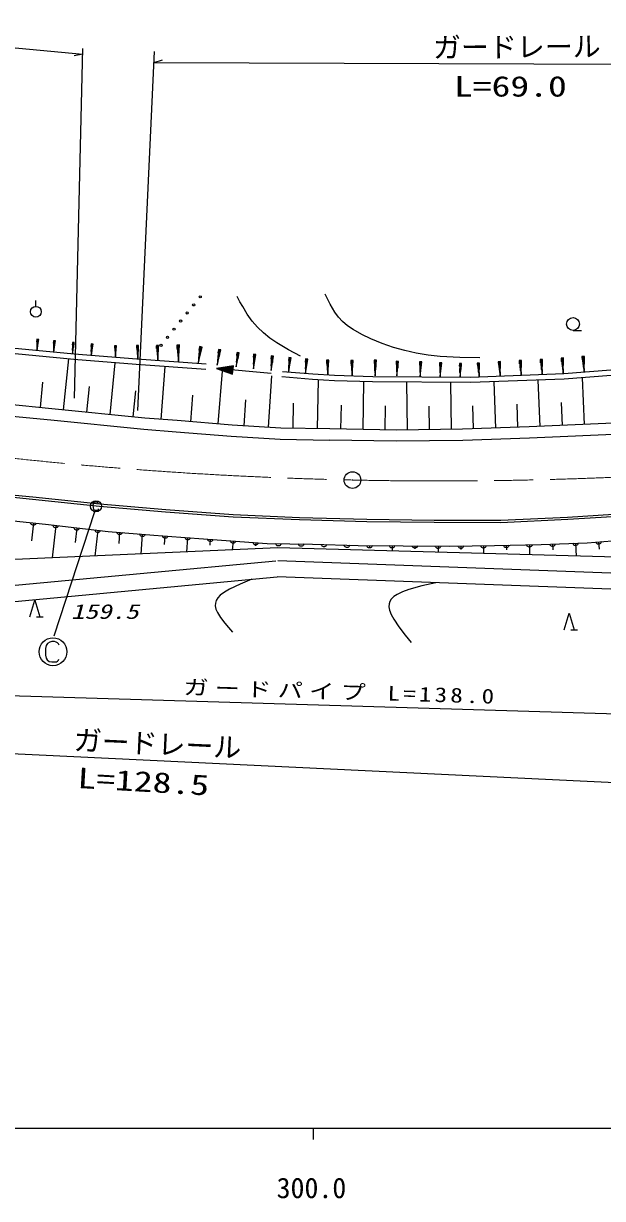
# Model space of a CAD drawing. Units: millimetres, scale not verified. Extents: x 40000 to 680000, y 20000 to 380000.
# Drawn here: x 342072 to 393895, y 198715 to 303864 of the extents above; entities that cross this region are included whole.
import ezdxf
from ezdxf.enums import TextEntityAlignment as Align

# ---------------------------------------------------------------- set-up
doc = ezdxf.new("R2010")
doc.units = ezdxf.units.MM
doc.header["$LTSCALE"] = 1000
doc.linetypes.add('CHAIN', pattern=[18.5, 12, -1.5, 3.5, -1.5])
for name, color, linetype, lineweight in [('M-BGD', 7, 'Continuous', 25), ('M-BMK', 2, 'CHAIN', 13), ('M-TTL-BAND', 7, 'Continuous', 25)]:
    doc.layers.add(name, color=color, linetype=linetype, lineweight=lineweight)
doc.styles.add('ＭＳ ゴシック', font='')
doc.styles.get('ＭＳ ゴシック').set_extended_font_data('MS Gothic')

# ---------------------------------------------------------------- blocks, each defined once
blk = doc.blocks.new('BUHIN1')
at = {"color": 7, "linetype": 'Continuous', "lineweight": 25}
for radius in [746, 22.5]:
    blk.add_circle((0, 0), radius, dxfattribs=at)
blk = doc.blocks.new('BUHIN6')
at = {"color": 7, "linetype": 'Continuous', "lineweight": 25}
blk.add_lwpolyline([(154, -197), (96, -217), (39, -223), (-33, -219), (-91, -195), (-141, -159), (-188, -98), (-211, -41), (-221, 21), (-208, 93), (-188, 147), (-154, 197)], dxfattribs=at)
blk = doc.blocks.new('BUHIN7')
at = {"color": 7, "linetype": 'Continuous', "lineweight": 25}
blk.add_lwpolyline([(152, -198), (95, -217), (38, -223), (-35, -219), (-92, -194), (-142, -158), (-189, -96), (-211, -39), (-221, 23), (-207, 95), (-186, 148), (-152, 198)], dxfattribs=at)
blk = doc.blocks.new('BUHIN8')
at = {"color": 7, "linetype": 'Continuous', "lineweight": 25}
blk.add_lwpolyline([(159, -193), (102, -214), (45, -222), (-28, -220), (-86, -197), (-137, -162), (-186, -103), (-210, -46), (-221, 15), (-210, 88), (-191, 142), (-159, 193)], dxfattribs=at)
blk = doc.blocks.new('BUHIN9')
at = {"color": 7, "linetype": 'Continuous', "lineweight": 25}
blk.add_lwpolyline([(160, -192), (103, -214), (46, -222), (-26, -220), (-85, -197), (-136, -163), (-185, -104), (-209, -48), (-222, 14), (-210, 87), (-192, 141), (-160, 192)], dxfattribs=at)
blk = doc.blocks.new('BUHIN10')
at = {"color": 7, "linetype": 'Continuous', "lineweight": 25}
blk.add_lwpolyline([(160, -192), (103, -214), (46, -222), (-27, -220), (-85, -197), (-136, -163), (-185, -104), (-209, -47), (-221, 14), (-210, 87), (-192, 141), (-160, 192)], dxfattribs=at)
blk = doc.blocks.new('BUHIN11')
at = {"color": 7, "linetype": 'Continuous', "lineweight": 25}
blk.add_lwpolyline([(171, -182), (116, -207), (60, -218), (-13, -222), (-72, -202), (-125, -171), (-179, -115), (-206, -60), (-222, 1), (-215, 74), (-200, 129), (-171, 182)], dxfattribs=at)
blk = doc.blocks.new('BUHIN12')
at = {"color": 7, "linetype": 'Continuous', "lineweight": 25}
blk.add_lwpolyline([(168, -185), (112, -209), (56, -220), (-17, -221), (-76, -201), (-129, -169), (-181, -111), (-207, -56), (-222, 5), (-214, 78), (-198, 133), (-168, 185)], dxfattribs=at)
blk = doc.blocks.new('BUHIN13')
at = {"color": 7, "linetype": 'Continuous', "lineweight": 25}
blk.add_lwpolyline([(173, -180), (118, -206), (62, -218), (-11, -222), (-70, -203), (-124, -173), (-177, -117), (-205, -62), (-222, -2), (-216, 71), (-202, 127), (-173, 180)], dxfattribs=at)
blk = doc.blocks.new('BUHIN14')
at = {"color": 7, "linetype": 'Continuous', "lineweight": 25}
blk.add_lwpolyline([(172, -182), (116, -207), (60, -218), (-13, -222), (-72, -202), (-125, -171), (-178, -115), (-206, -60), (-222, 0), (-215, 73), (-201, 129), (-172, 182)], dxfattribs=at)
blk = doc.blocks.new('BUHIN15')
at = {"color": 7, "linetype": 'Continuous', "lineweight": 25}
blk.add_lwpolyline([(176, -177), (122, -204), (66, -217), (-7, -222), (-67, -204), (-121, -175), (-175, -120), (-204, -66), (-222, -6), (-217, 68), (-204, 123), (-176, 177)], dxfattribs=at)
blk = doc.blocks.new('BUHIN16')
at = {"color": 7, "linetype": 'Continuous', "lineweight": 25}
blk.add_lwpolyline([(177, -176), (123, -203), (67, -216), (-6, -222), (-66, -204), (-120, -175), (-175, -121), (-204, -67), (-222, -7), (-218, 67), (-205, 122), (-177, 176)], dxfattribs=at)
blk = doc.blocks.new('BUHIN17')
at = {"color": 7, "linetype": 'Continuous', "lineweight": 25}
blk.add_lwpolyline([(181, -173), (126, -201), (71, -215), (-1, -222), (-62, -206), (-116, -178), (-172, -124), (-203, -71), (-222, -11), (-219, 62), (-207, 118), (-181, 173)], dxfattribs=at)
blk = doc.blocks.new('BUHIN18')
at = {"color": 7, "linetype": 'Continuous', "lineweight": 25}
blk.add_lwpolyline([(187, -166), (134, -195), (79, -212), (7, -222), (-54, -208), (-109, -182), (-167, -131), (-200, -79), (-221, -20), (-221, 54), (-211, 110), (-187, 166)], dxfattribs=at)
blk = doc.blocks.new('BUHIN135')
at = {"color": 7, "linetype": 'Continuous', "lineweight": 25}
for p, q in [((457, 498), (-381, -415)), ((-186, -162), (436, 517)), ((-145, -199), (477, 479)), ((415, 536), (15, 100)), ((493, 465), (93, 29)), ((210, 353), (395, 555)), ((331, 242), (516, 443))]:
    blk.add_line(p, q, dxfattribs=at)
blk.add_lwpolyline([(393, 589), (-473, -516), (553, 443)], close=True, dxfattribs=at)
blk = doc.blocks.new('BUHIN137')
at = {"color": 7, "linetype": 'Continuous', "lineweight": 25}
for p, q in [((424, 462), (-354, -386)), ((-173, -150), (405, 480)), ((-135, -185), (443, 445)), ((386, 497), (14, 93)), ((458, 431), (86, 27)), ((195, 328), (367, 515)), ((308, 225), (479, 412))]:
    blk.add_line(p, q, dxfattribs=at)
blk.add_lwpolyline([(365, 547), (-439, -479), (514, 411)], close=True, dxfattribs=at)
blk = doc.blocks.new('BUHIN139')
at = {"color": 7, "linetype": 'Continuous', "lineweight": 25}
for p, q in [((431, 387), (-359, -323)), ((-172, -122), (415, 405)), ((-140, -158), (447, 369)), ((399, 423), (22, 84)), ((459, 356), (82, 17)), ((209, 284), (383, 440)), ((303, 179), (477, 335))]:
    blk.add_line(p, q, dxfattribs=at)
blk.add_lwpolyline([(384, 470), (-446, -401), (509, 332)], close=True, dxfattribs=at)
blk = doc.blocks.new('BUHIN140')
at = {"color": 7, "linetype": 'Continuous', "lineweight": 25}
for p, q in [((467, 419), (-389, -350)), ((-187, -133), (449, 438)), ((-152, -171), (484, 400)), ((432, 458), (23, 91)), ((497, 385), (88, 18)), ((226, 308), (415, 477)), ((328, 194), (517, 363))]:
    blk.add_line(p, q, dxfattribs=at)
blk.add_lwpolyline([(416, 509), (-484, -434), (551, 359)], close=True, dxfattribs=at)
blk = doc.blocks.new('BUHIN133')
at = {"color": 7, "linetype": 'Continuous', "lineweight": 25}
for p, q in [((486, 469), (-405, -392)), ((-196, -150), (466, 489)), ((-157, -190), (505, 449)), ((447, 510), (22, 99)), ((520, 434), (94, 23)), ((231, 340), (427, 530)), ((345, 222), (542, 411))]:
    blk.add_line(p, q, dxfattribs=at)
blk.add_lwpolyline([(428, 564), (-503, -486), (579, 408)], close=True, dxfattribs=at)
blk = doc.blocks.new('BUHIN134')
at = {"color": 7, "linetype": 'Continuous', "lineweight": 25}
for p, q in [((451, 436), (-376, -364)), ((-182, -139), (433, 455)), ((-146, -177), (469, 417)), ((415, 473), (20, 92)), ((483, 403), (88, 21)), ((215, 316), (397, 492)), ((321, 206), (503, 382))]:
    blk.add_line(p, q, dxfattribs=at)
blk.add_lwpolyline([(397, 524), (-467, -452), (537, 379)], close=True, dxfattribs=at)
blk = doc.blocks.new('BUHIN141')
at = {"color": 7, "linetype": 'Continuous', "lineweight": 25}
for p, q in [((489, 393), (-408, -328)), ((-194, -122), (472, 413)), ((-161, -163), (505, 373)), ((456, 434), (28, 89)), ((517, 358), (89, 13)), ((242, 295), (440, 454)), ((338, 176), (536, 335))]:
    blk.add_line(p, q, dxfattribs=at)
blk.add_lwpolyline([(443, 486), (-506, -407), (570, 329)], close=True, dxfattribs=at)
blk = doc.blocks.new('BUHIN149')
at = {"color": 7, "linetype": 'Continuous', "lineweight": 25}
for p, q in [((373, 306), (-311, -255)), ((-148, -95), (361, 321)), ((-123, -126), (386, 290)), ((348, 337), (21, 69)), ((395, 279), (69, 11)), ((184, 229), (335, 352)), ((259, 138), (410, 261))]:
    blk.add_line(p, q, dxfattribs=at)
blk.add_lwpolyline([(338, 377), (-387, -317), (436, 257)], close=True, dxfattribs=at)
blk = doc.blocks.new('BUHIN232')
at = {"color": 7, "linetype": 'Continuous', "lineweight": 25}
blk.add_circle((0, 0), 99.5, dxfattribs=at)
blk = doc.blocks.new('BUHIN243')
at = {"color": 7, "linetype": 'Continuous', "lineweight": 25}
blk.add_line((165, 159), (539, 521), dxfattribs=at)
blk.add_circle((-189, -182), 484, dxfattribs=at)
blk = doc.blocks.new('BUHIN245')
at = {"color": 7, "linetype": 'Continuous', "lineweight": 25}
blk.add_line((-435, -624), (-18, -1055), dxfattribs=at)
blk.add_lwpolyline([(-855, -189), (539, 521), (-219, -848)], dxfattribs=at)
blk = doc.blocks.new('BUHIN246')
at = {"color": 7, "linetype": 'Continuous', "lineweight": 25}
blk.add_line((-413, -399), (106, -935), dxfattribs=at)
blk.add_circle((0, 0), 574, dxfattribs=at)
blk = doc.blocks.new('BUHIN291')
at = {"color": 7, "linetype": 'Continuous', "lineweight": 25}
blk.add_lwpolyline([(809, 17), (860, 135), (862, 259), (829, 392), (756, 522), (587, 697), (425, 810), (187, 859), (-21, 822), (-236, 685), (-676, 259), (-830, 41), (-878, -135), (-846, -357), (-726, -553), (-561, -724), (-421, -841), (-316, -870), (-196, -876), (-107, -842)], dxfattribs=at)
blk.add_circle((0, 0), 1244, dxfattribs=at)

msp = doc.modelspace()

# ---------------------------------------------------------------- linework, layer by layer
at = {"layer": 'M-BGD'}
for p, q in [((318065, 303864), (347375, 301114)), ((347375, 301114), (346609, 300970)), ((346643, 270337), (347387, 301614)), ((352314, 269220), (353803, 301366)), ((353758, 300387), (354509, 300599)), ((353758, 300387), (420351, 300126)), ((346567, 273799), (336033, 274823)), ((336077, 275320), (346611, 274297)), ((350247, 274798), (350244, 274993)), ((350264, 274994), (350271, 274571)), ((350295, 274337), (350284, 274994)), ((350304, 274994), (350318, 274109)), ((350335, 274337), (350324, 274995)), ((350339, 274995), (350346, 274572)), ((350365, 274800), (350362, 274995)), ((352212, 274796), (352209, 275030)), ((352233, 275031), (352240, 274524)), ((352269, 274242), (352257, 275031)), ((352281, 275031), (352297, 273969)), ((352317, 274243), (352305, 275032)), ((352323, 275032), (352330, 274525)), ((352353, 274798), (352350, 275032)), ((353990, 274771), (353986, 275025)), ((354012, 275025), (354020, 274476)), ((354051, 274171), (354038, 275025)), ((354064, 275026), (354082, 273876)), ((354103, 274172), (354090, 275026)), ((354110, 275027), (354118, 274477)), ((354143, 274774), (354139, 275027)), ((355835, 274773), (355830, 275065)), ((355860, 275066), (355870, 274432)), ((355905, 274080), (355890, 275066)), ((355920, 275067), (355941, 273739)), ((355965, 274081), (355950, 275067)), ((355973, 275067), (355982, 274434)), ((356011, 274775), (356006, 275068)), ((357935, 274906), (357737, 273593)), ((357758, 273935), (357906, 274910)), ((357876, 274915), (357781, 274288)), ((357803, 274630), (357846, 274919)), ((357818, 273926), (357965, 274901)), ((357987, 274898), (357893, 274271)), ((357977, 274604), (358021, 274893)), ((359626, 274655), (359441, 273430)), ((359461, 273749), (359599, 274659)), ((359571, 274663), (359483, 274078)), ((359503, 274397), (359543, 274667)), ((359517, 273740), (359654, 274650)), ((359675, 274647), (359587, 274062)), ((359665, 274373), (359706, 274643)), ((345655, 269283), (346116, 273843)), ((352165, 273356), (346567, 273799)), ((346611, 274297), (352204, 273854)), ((349819, 268861), (350289, 273504)), ((352204, 273854), (358416, 273406)), ((361287, 274399), (361115, 273262)), ((361134, 273558), (361261, 274403)), ((361236, 274407), (361154, 273864)), ((361172, 274160), (361210, 274411)), ((361185, 273550), (361313, 274395)), ((361332, 274393), (361250, 273849)), ((361323, 274138), (361361, 274388)), ((382725, 273205), (382711, 273438)), ((382735, 273440), (382765, 272934)), ((382806, 272654), (382759, 273441)), ((382783, 273443), (382846, 272383)), ((382854, 272657), (382806, 273444)), ((382824, 273445), (382855, 272939)), ((382865, 273213), (382851, 273447)), ((358380, 272908), (352168, 273355)), ((354381, 268435), (354745, 273170)), ((364236, 272537), (359334, 273004)), ((359510, 268025), (359893, 272759)), ((365244, 272736), (367968, 272502)), ((367968, 272502), (369916, 272393)), ((369916, 272393), (373325, 272285)), ((382102, 272226), (390446, 272543)), ((390446, 272543), (394649, 272860)), ((394678, 272361), (390475, 272044)), ((343592, 269488), (343815, 271766)), ((347737, 269072), (347970, 271371)), ((364007, 267727), (364286, 272328)), ((367932, 272003), (365201, 272238)), ((369894, 271894), (367932, 272003)), ((368394, 267600), (368474, 271973)), ((373316, 271785), (369894, 271894)), ((372468, 267532), (372538, 271810)), ((382110, 271726), (373316, 271785)), ((373325, 272285), (382102, 272226)), ((376430, 267494), (376384, 271765)), ((380373, 267536), (380328, 271738)), ((390475, 272044), (382110, 271726)), ((384339, 267652), (384193, 271805)), ((388315, 267800), (388132, 271955)), ((392298, 267975), (392114, 272168)), ((351901, 268651), (352139, 270995)), ((357049, 268224), (357242, 270600)), ((344614, 269388), (340527, 269788)), ((352943, 268545), (344614, 269388)), ((361829, 267859), (361971, 270200)), ((366195, 267640), (366236, 269893)), ((370485, 267564), (370520, 269719)), ((374452, 267499), (374487, 269638)), ((378401, 267515), (378378, 269633)), ((382352, 267582), (382279, 269656)), ((386326, 267722), (386252, 269801)), ((390307, 267888), (390216, 269959)), ((340429, 268792), (344515, 268393)), ((344515, 268393), (352854, 267549)), ((355819, 268324), (352943, 268545)), ((360740, 267925), (355819, 268324)), ((399269, 268281), (387319, 267757)), ((352854, 267549), (355740, 267327)), ((355740, 267327), (360669, 266928)), ((365096, 267661), (360740, 267925)), ((369493, 267580), (365096, 267661)), ((375444, 267483), (369491, 267580)), ((381359, 267547), (375444, 267483)), ((387319, 267757), (381359, 267547)), ((399330, 267283), (387358, 266757)), ((360669, 266928), (365056, 266661)), ((365056, 266661), (369475, 266580)), ((375441, 266483), (369475, 266580)), ((381382, 266547), (375441, 266483)), ((387358, 266757), (381382, 266547)), ((336909, 261899), (342874, 261305)), ((336929, 262098), (342895, 261504)), ((342874, 261305), (348876, 260676)), ((342895, 261504), (348895, 260875)), ((348895, 260875), (354811, 260374)), ((337587, 259736), (344027, 259054)), ((348426, 260155), (344801, 249027)), ((348876, 260676), (354796, 260175)), ((354796, 260175), (360832, 259721)), ((354811, 260374), (360844, 259920)), ((360832, 259721), (366778, 259471)), ((360844, 259920), (366783, 259670)), ((390771, 259700), (396778, 260071)), ((390784, 259501), (396793, 259871)), ((342954, 259168), (342783, 257557)), ((344027, 259054), (349654, 258415)), ((344965, 258948), (344634, 256035)), ((346841, 258735), (346692, 257427)), ((366778, 259471), (372787, 259306)), ((366783, 259670), (372789, 259506)), ((372787, 259306), (378818, 259231)), ((372789, 259506), (378818, 259431)), ((378818, 259431), (384786, 259420)), ((378818, 259231), (384791, 259220)), ((384786, 259420), (390771, 259700)), ((384791, 259220), (390784, 259501)), ((348716, 258522), (348453, 256204)), ((349654, 258415), (353739, 258086)), ((350670, 258337), (350591, 257316)), ((352701, 258180), (352562, 256385)), ((353739, 258086), (357778, 257788)), ((354731, 258023), (354672, 257250)), ((356762, 257867), (356662, 256566)), ((357778, 257788), (363871, 257331)), ((358793, 257712), (358754, 257185)), ((392520, 257396), (396608, 257717)), ((364847, 256928), (339918, 255826)), ((360824, 257560), (360763, 256748)), ((362855, 257407), (362834, 257123)), ((363871, 257331), (367953, 257277)), ((396284, 256080), (364847, 256928)), ((367953, 257277), (372039, 257147)), ((372039, 257147), (376065, 257136)), ((373045, 257144), (373045, 256926)), ((375058, 257139), (375057, 256653)), ((376065, 257136), (380218, 257088)), ((377103, 257124), (377100, 256861)), ((379180, 257100), (379173, 256542)), ((380218, 257088), (384242, 257149)), ((381224, 257103), (381229, 256795)), ((383236, 257134), (383247, 256432)), ((384242, 257149), (388392, 257233)), ((385279, 257170), (385288, 256773)), ((387355, 257212), (387373, 256321)), ((388392, 257233), (392520, 257396)), ((389424, 257274), (389444, 256769)), ((391488, 257355), (391533, 256209)), ((393542, 257476), (393594, 256814)), ((340367, 253506), (364656, 255784)), ((402688, 254386), (364845, 255790)), ((340332, 252047), (364791, 254341)), ((402634, 252937), (364791, 254341)), ((292884, 245163), (431144, 241003)), ((415718, 234917), (287749, 241043))]:
    msp.add_line(p, q, dxfattribs=at)
for points in [[(366857, 274101), (365780, 274664), (364739, 275276), (364127, 275703), (363549, 276178), (363027, 276688), (362549, 277241), (362097, 277863), (361691, 278525), (361443, 278968), (361197, 279425)], [(382912, 273933), (381133, 273970), (379364, 274068), (378284, 274183), (377216, 274359), (376208, 274587), (375202, 274877), (374180, 275235), (373170, 275654), (372360, 276039), (371581, 276475), (371085, 276814), (370633, 277196), (370272, 277583), (369949, 278018), (369518, 278751), (369127, 279533), (369105, 279579), (369078, 279634)], [(359488, 272989), (360821, 273182), (360760, 272548), (359491, 272989)], [(360510, 272892), (360245, 272917), (360514, 272929), (360507, 272854), (360245, 272917)], [(348754, 260923), (348729, 260968), (348690, 260999), (348640, 261022), (348582, 261031), (348485, 261021), (348409, 260998), (348335, 260936), (348295, 260861), (348285, 260760), (348310, 260516), (348341, 260414), (348384, 260355), (348462, 260310), (348553, 260299), (348648, 260309), (348719, 260324), (348754, 260350), (348786, 260386), (348797, 260422)], [(362513, 254127), (361461, 253701), (360499, 253248), (360052, 252981), (359678, 252692), (359467, 252464), (359316, 252216), (359247, 251995), (359236, 251755), (359297, 251462), (359426, 251155), (359707, 250698), (360080, 250215), (360427, 249811), (360792, 249403)], [(378969, 253815), (377712, 253537), (376549, 253220), (375985, 253013), (375507, 252777), (375217, 252577), (374994, 252355), (374865, 252150), (374792, 251920), (374781, 251654), (374833, 251368), (374979, 250972), (375204, 250550), (375665, 249863), (376233, 249134), (376505, 248802), (376782, 248468)]]:
    msp.add_lwpolyline(points, dxfattribs=at)
for points in [[(350227, 275011), (350320, 274012), (350382, 275013)], [(352187, 275051), (352299, 273852), (352373, 275054)], [(353963, 275047), (354084, 273749), (354164, 275050)], [(355803, 275091), (355943, 273593), (356036, 275095)], [(357824, 274949), (357715, 273449), (358054, 274914)], [(359523, 274695), (359421, 273295), (359737, 274663)], [(361191, 274437), (361096, 273136), (361390, 274407)], [(382688, 273458), (382853, 272266), (382874, 273469)], [(359334, 273004), (360792, 272488), (360863, 273235)], [(359641, 272974), (360759, 273132), (360709, 272609)], [(359790, 272960), (360698, 273081), (360659, 272670)], [(359943, 272946), (360637, 273030), (360608, 272732)], [(360092, 272931), (360575, 272980), (360557, 272793)]]:
    msp.add_lwpolyline(points, close=True, dxfattribs=at)
msp.add_circle((348559, 260664), 498, dxfattribs=at)
at = {"layer": 'M-BMK'}
msp.add_arc((379353, 622924), 360000, 262.73465, 275.90532, dxfattribs=at)
at = {"layer": 'M-TTL-BAND'}
for p, q in [((40000, 205000), (579000, 205000)), ((368000, 205000), (368000, 204000))]:
    msp.add_line(p, q, dxfattribs=at)

# ---------------------------------------------------------------- block references
at = {"layer": 'M-BGD', "rotation": 45.98907}
for name, p in [('BUHIN243', (343178, 278330)), ('BUHIN232', (357304, 278683)), ('BUHIN232', (357889, 279407)), ('BUHIN232', (356718, 277959)), ('BUHIN246', (391255, 276970)), ('BUHIN232', (355548, 276510)), ('BUHIN232', (356133, 277235)), ('BUHIN149', (343317, 275098)), ('BUHIN149', (344808, 274964)), ('BUHIN232', (354962, 275786)), ('BUHIN149', (346504, 274812)), ('BUHIN149', (348178, 274679)), ('BUHIN232', (354377, 275062)), ('BUHIN141', (362706, 273616)), ('BUHIN141', (364295, 273465)), ('BUHIN141', (365858, 273321)), ('BUHIN141', (367359, 273188)), ('BUHIN134', (369298, 273073)), ('BUHIN134', (371478, 273045)), ('BUHIN133', (373558, 273031)), ('BUHIN140', (375517, 272985)), ('BUHIN140', (377595, 272933)), ('BUHIN139', (379388, 272887)), ('BUHIN139', (381169, 272843)), ('BUHIN137', (384706, 272958)), ('BUHIN137', (386571, 273049)), ('BUHIN137', (388460, 273142)), ('BUHIN135', (390343, 273234)), ('BUHIN135', (392205, 273360)), ('BUHIN1', (371518, 263009)), ('BUHIN6', (342954, 259168)), ('BUHIN7', (344965, 258948)), ('BUHIN7', (346841, 258735)), ('BUHIN7', (348716, 258522)), ('BUHIN8', (350675, 258333)), ('BUHIN8', (352718, 258168)), ('BUHIN9', (354748, 258012)), ('BUHIN9', (356768, 257863)), ('BUHIN10', (358793, 257712)), ('BUHIN10', (360824, 257559)), ('BUHIN10', (362855, 257407)), ('BUHIN18', (393542, 257476)), ('BUHIN11', (364891, 257317)), ('BUHIN11', (366933, 257290)), ('BUHIN12', (368975, 257244)), ('BUHIN12', (371017, 257179)), ('BUHIN13', (373045, 257144)), ('BUHIN13', (375058, 257139)), ('BUHIN14', (377103, 257124)), ('BUHIN14', (379180, 257100)), ('BUHIN15', (381224, 257103)), ('BUHIN15', (383236, 257134)), ('BUHIN16', (385280, 257170)), ('BUHIN16', (387355, 257212)), ('BUHIN17', (389424, 257274)), ('BUHIN17', (391488, 257355)), ('BUHIN245', (343087, 251511)), ('BUHIN245', (390912, 250360)), ('BUHIN291', (344709, 247641))]:
    msp.add_blockref(name, p, dxfattribs=at)

# ---------------------------------------------------------------- texts
at = {"layer": 'M-BGD', "style": 'ＭＳ ゴシック'}
for rotation, p in [(0.4, (378739, 300249)), (357.3, (346512, 238293))]:
    msp.add_text('ガードレール', height=1833, rotation=rotation, dxfattribs=at).set_placement(p, align=Align.BOTTOM_LEFT)
at = {"layer": 'M-BGD', "style": 'ＭＳ ゴシック', "width": 1.35}
msp.add_text('L=69.0', height=1833, dxfattribs=at).set_placement((380601, 296774), align=Align.BOTTOM_LEFT)
at = {"layer": 'M-BGD', "style": 'ＭＳ ゴシック', "oblique": 15, "width": 1.35}
msp.add_text('159.5', height=1320, dxfattribs=at).set_placement((346323, 250187), align=Align.BOTTOM_LEFT)
at = {"layer": 'M-BGD', "style": 'ＭＳ ゴシック', "width": 1.35}
msp.add_text('L=128.5', height=1833, rotation=356.7, dxfattribs=at).set_placement((346834, 234907), align=Align.BOTTOM_LEFT)
at = {"layer": 'M-BGD', "insert": (356365, 243753), "char_height": 1320, "attachment_point": 7, "rotation": 358.277, "style": 'ＭＳ ゴシック'}
msp.add_mtext('\\T1.25;\\W1.25;ガードパイプ\\~L=138.0', dxfattribs=at)
at = {"layer": 'M-TTL-BAND', "style": 'ＭＳ ゴシック'}
msp.add_text('300.0', height=1833, dxfattribs=at).set_placement((367844, 198195), align=Align.BOTTOM_CENTER)

doc.saveas('drawing.dxf')
